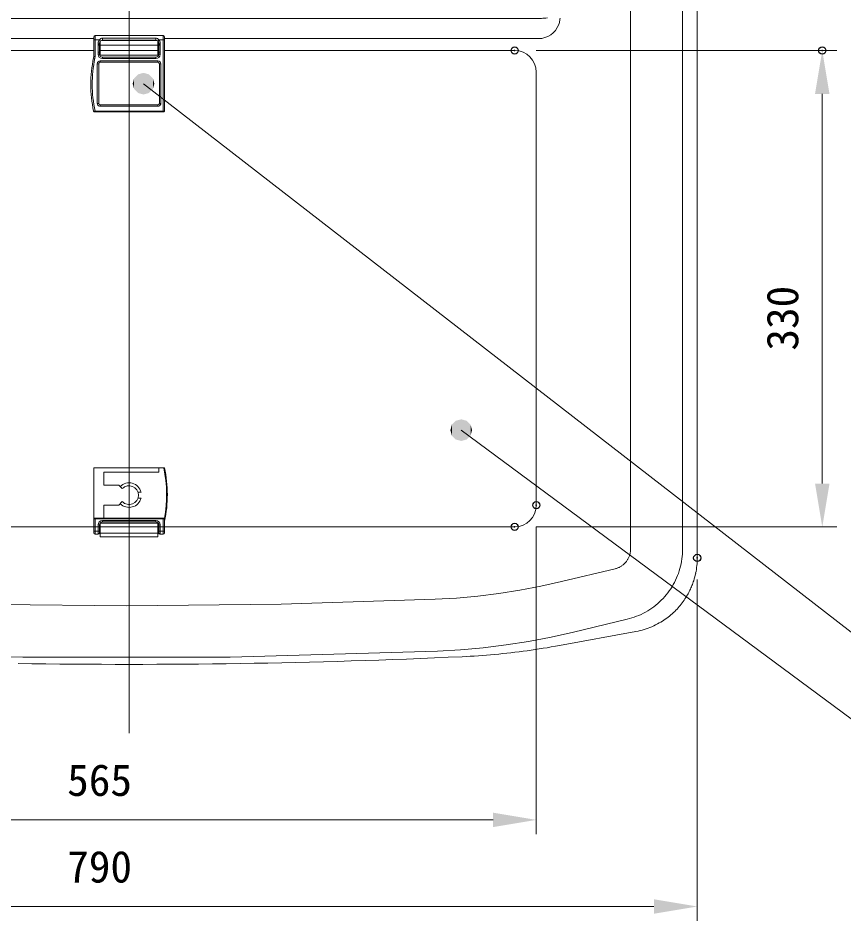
# Model space of a CAD drawing. Units: millimetres on the paper. Extents: x -203 to 203, y -143 to 143.
# Drawn here: x -27.7 to 29.5, y 43 to 105.5 of the extents above; entities that cross this region are included whole.
import ezdxf
from ezdxf.enums import TextEntityAlignment as Align

# ---------------------------------------------------------------- set-up
doc = ezdxf.new("R2010")
doc.units = ezdxf.units.MM
doc.header["$PDMODE"] = 32
doc.header["$PDSIZE"] = 0.5
for name, color, linetype, lineweight in [('0-1_DIMENSION_LINES$02_DIMENSI', 7, 'Continuous', 20), ('0-3_DIMENSION_LINES$03_LINES', 7, 'Continuous', 18), ('0-5_DIMENSION_LINES$01_CENTER_', 7, 'Continuous', 20), ('0-6_DIMENSION_LINES$04_SUB_LIN', 4, 'Continuous', 18)]:
    doc.layers.add(name, color=color, linetype=linetype, lineweight=lineweight)
doc.layers.add('0-2_DEFPOINTS', color=7, linetype='Continuous')
doc.styles.add('ＭＳ ゴシック', font='')
doc.styles.get('ＭＳ ゴシック').set_extended_font_data('MS Gothic')

# ---------------------------------------------------------------- blocks, each defined once
blk = doc.blocks.new('U80')
at = {"layer": '0-1_DIMENSION_LINES$02_DIMENSI', "color": 1}
for points in [[(1903, 1106.25), (1902.625, 1107.649), (1903, 1107.75)], [(1903, 1106.25), (1903, 1107.75), (1903.375, 1106.351)], [(1903.375, 1106.351), (1903, 1107.75), (1903.375, 1107.649)], [(1902.351, 1106.625), (1902.25, 1107), (1902.351, 1107.375)], [(1902.625, 1106.351), (1902.351, 1107.375), (1902.625, 1107.649)], [(1902.351, 1106.625), (1902.351, 1107.375), (1902.625, 1106.351)], [(1902.625, 1106.351), (1902.625, 1107.649), (1903, 1106.25)], [(1903.375, 1106.351), (1903.375, 1107.649), (1903.649, 1106.625)], [(1903.649, 1106.625), (1903.375, 1107.649), (1903.649, 1107.375)], [(1903.649, 1106.625), (1903.649, 1107.375), (1903.75, 1107)]]:
    blk.add_solid(points, dxfattribs=at)
blk = doc.blocks.new('D27')
at = {"layer": '0-1_DIMENSION_LINES$02_DIMENSI'}
for p, q in [((1851.8, 1100.296), (1851.8, 1079)), ((1908.2, 1100.296), (1908.2, 1079)), ((1905.2, 1080), (1854.8, 1080))]:
    blk.add_line(p, q, dxfattribs=at)
for points in [[(1854.8, 1080.5), (1854.8, 1079.5), (1851.8, 1080)], [(1905.2, 1079.5), (1905.2, 1080.5), (1908.2, 1080)]]:
    blk.add_solid(points, dxfattribs=at)
at = {"layer": '0-2_DEFPOINTS'}
for p in [(1851.8, 1101.796), (1908.2, 1101.796), (1851.8, 1080)]:
    blk.add_point(p, dxfattribs=at)
at = {"layer": '0-1_DIMENSION_LINES$02_DIMENSI', "style": 'ＭＳ ゴシック'}
blk.add_text('565', height=2.199, dxfattribs=at).set_placement((1875.714, 1081), align=Align.BOTTOM_LEFT)
blk = doc.blocks.new('D28')
at = {"layer": '0-1_DIMENSION_LINES$02_DIMENSI'}
for p, q in [((1840.659, 1096.647), (1840.659, 1073)), ((1919.344, 1096.647), (1919.344, 1073)), ((1916.344, 1074), (1843.659, 1074))]:
    blk.add_line(p, q, dxfattribs=at)
for points in [[(1843.659, 1074.5), (1843.659, 1073.5), (1840.659, 1074)], [(1916.344, 1073.5), (1916.344, 1074.5), (1919.344, 1074)]]:
    blk.add_solid(points, dxfattribs=at)
at = {"layer": '0-2_DEFPOINTS'}
for p in [(1840.659, 1098.147), (1919.344, 1098.147), (1840.659, 1074)]:
    blk.add_point(p, dxfattribs=at)
at = {"layer": '0-1_DIMENSION_LINES$02_DIMENSI', "style": 'ＭＳ ゴシック'}
blk.add_text('790', height=2.199, dxfattribs=at).set_placement((1875.716, 1075), align=Align.BOTTOM_LEFT)
blk = doc.blocks.new('U83')
at = {"layer": '0-1_DIMENSION_LINES$02_DIMENSI', "color": 1}
for points in [[(1880.625, 1130.351), (1880.351, 1131.375), (1880.625, 1131.649)], [(1881, 1130.25), (1880.625, 1131.649), (1881, 1131.75)], [(1880.625, 1130.351), (1880.625, 1131.649), (1881, 1130.25)], [(1881, 1130.25), (1881, 1131.75), (1881.375, 1130.351)], [(1881.375, 1130.351), (1881, 1131.75), (1881.375, 1131.649)], [(1881.375, 1130.351), (1881.375, 1131.649), (1881.649, 1130.625)], [(1881.649, 1130.625), (1881.375, 1131.649), (1881.649, 1131.375)], [(1880.351, 1130.625), (1880.25, 1131), (1880.351, 1131.375)], [(1880.351, 1130.625), (1880.351, 1131.375), (1880.625, 1130.351)], [(1881.649, 1130.625), (1881.649, 1131.375), (1881.75, 1131)]]:
    blk.add_solid(points, dxfattribs=at)
blk = doc.blocks.new('D29')
at = {"layer": '0-1_DIMENSION_LINES$02_DIMENSI'}
for p, q in [((1908.2, 1133.296), (1929, 1133.296)), ((1928, 1103.296), (1928, 1130.296)), ((1908.2, 1100.296), (1929, 1100.296))]:
    blk.add_line(p, q, dxfattribs=at)
for points in [[(1928.5, 1130.296), (1927.5, 1130.296), (1928, 1133.296)], [(1927.5, 1103.296), (1928.5, 1103.296), (1928, 1100.296)]]:
    blk.add_solid(points, dxfattribs=at)
at = {"layer": '0-2_DEFPOINTS'}
for p in [(1906.7, 1133.296), (1928, 1133.296), (1906.7, 1100.296)]:
    blk.add_point(p, dxfattribs=at)
at = {"layer": '0-1_DIMENSION_LINES$02_DIMENSI', "style": 'ＭＳ ゴシック'}
blk.add_text('330', height=2.199, rotation=90, dxfattribs=at).set_placement((1927, 1112.511), align=Align.BOTTOM_LEFT)

msp = doc.modelspace()

# ---------------------------------------------------------------- linework, layer by layer
at = {"layer": '0-1_DIMENSION_LINES$02_DIMENSI', "color": 1, "lineweight": 18}
for p, q in [((-19, 101), (30, 63)), ((3, 77), (30, 57))]:
    msp.add_line(p, q, dxfattribs=at)
at = {"layer": '0-3_DIMENSION_LINES$03_LINES'}
for p, q in [((-48.357, 104.12), (-22.45, 104.12)), ((-22.45, 104.037), (-22.45, 104.232)), ((-22.45, 102.885), (-22.45, 104.037)), ((-17.65, 104.332), (-22.35, 104.332)), ((-18.15, 104.015), (-21.85, 104.015)), ((-17.55, 104.232), (-17.55, 104.037)), ((-17.55, 104.12), (8.345, 104.12)), ((-17.55, 104.037), (-17.55, 99.102)), ((-22.45, 103.296), (-46.7, 103.296)), ((-22.05, 103.812), (-22.05, 103.704)), ((-22.05, 103.673), (-22.05, 103.704)), ((-22.05, 103.673), (-22.05, 103.182)), ((-17.95, 103.704), (-17.95, 103.812)), ((-17.95, 103.704), (-17.95, 103.673)), ((-17.95, 103.673), (-17.95, 103.182)), ((6.7, 103.296), (-17.55, 103.296)), ((-22.46, 102.783), (-22.45, 102.885)), ((-22.05, 103.174), (-22.05, 103.032)), ((-21.85, 102.832), (-18.15, 102.832)), ((-17.95, 103.032), (-17.95, 103.174)), ((8.2, 71.796), (8.2, 101.796)), ((-22.358, 99.052), (-22.409, 99.052)), ((-17.65, 99.052), (-22.358, 99.052)), ((-17.6, 99.052), (-17.65, 99.052)), ((-22.45, 70.846), (-22.45, 74.396)), ((-22.45, 74.396), (-17.95, 74.396)), ((-17.601, 74.396), (-17.95, 74.396)), ((-17.601, 74.396), (-17.55, 74.396)), ((-22.45, 69.996), (-22.45, 70.846)), ((-17.55, 70.846), (-17.55, 69.996)), ((6.7, 70.296), (-46.7, 70.296)), ((-22.05, 70.446), (-22.05, 69.996)), ((-22, 70.296), (-22, 70.546)), ((-18, 70.546), (-22, 70.546)), ((-22, 69.855), (-22, 70.296)), ((-18.15, 70.646), (-21.85, 70.646)), ((-18, 70.296), (-18, 70.546)), ((-18, 69.855), (-18, 70.296)), ((-22.45, 69.896), (-22.45, 69.996)), ((-22.141, 69.796), (-22.35, 69.796)), ((-22.05, 69.996), (-22.05, 69.91)), ((-22, 69.605), (-22, 69.855)), ((-22, 69.605), (-18, 69.605)), ((-18, 69.605), (-18, 69.855)), ((-17.65, 69.796), (-17.859, 69.796)), ((-17.55, 69.996), (-17.55, 69.896)), ((9.795, 62.077), (15.1, 63.052))]:
    msp.add_line(p, q, dxfattribs=at)
msp.add_lwpolyline([(-17.95, 69.91), (-17.95, 69.996), (-17.95, 70.446)], dxfattribs=at)
for centre, radius, start, end in [((296500.876, 110.782), 296481.535, 180.00006, 180.00824), ((8.345, 105.62), 1.5, 270, 339.51517), ((8.345, 105.62), 1.5, 270, 339.51517), ((8.345, 105.62), 1.5, 339.51637, 342.26213), ((8.347, 105.619), 1.498, 339.52579, 345.40827), ((8.344, 105.62), 1.501, 342.26174, 345.00432), ((8.345, 105.62), 1.5, 345.00393, 347.74957), ((8.339, 105.621), 1.506, 345.40466, 351.25647), ((8.347, 105.62), 1.498, 347.75252, 350.88832), ((8.343, 105.62), 1.503, 350.88774, 354.0135), ((8.346, 105.62), 1.499, 351.25286, 357.13292), ((8.342, 105.62), 1.503, 354.01292, 357.13791), ((-22.35, 104.232), 0.1, 90, 180), ((-21.847, 103.815), 0.203, 132.66998, 180.68653), ((-21.854, 103.82), 0.195, 88.96766, 132.31498), ((-18.147, 103.818), 0.197, 47.88322, 90.83331), ((-18.154, 103.814), 0.204, 359.47261, 47.17278), ((-17.65, 104.232), 0.1, 0, 90), ((6.7, 101.796), 1.5, 0, 90), ((-13.601, 100.942), 9.048, 168.26506, 191.79944), ((-21.85, 103.033), 0.2, 180.06201, 269.93842), ((-18.15, 103.033), 0.2, 270.06246, 359.93712), ((-22.409, 99.102), 0.05, 191.8233, 270), ((-17.6, 99.102), 0.05, 270, 0), ((-26.239, 72.521), 8.889, 348.08898, 12.17706), ((6.7, 71.796), 1.5, 270, 0), ((-21.85, 70.446), 0.2, 90, 180), ((-18.15, 70.446), 0.2, 0, 90), ((-22.35, 69.896), 0.1, 180, 270), ((-22.144, 69.893), 0.0973, 271.7352, 1.63797), ((-17.856, 69.893), 0.0973, 178.36305, 268.26379), ((-17.65, 69.896), 0.1, 270, 0), ((14.12, 68.157), 5.224, 348.17765, 354.0332), ((14.153, 68.154), 5.191, 354.03035, 359.92666), ((14.135, 68.153), 5.209, 342.30726, 348.18121), ((14.192, 68.136), 5.15, 338.30423, 342.30066), ((14.172, 68.144), 5.171, 330.34753, 334.32697), ((14.172, 68.144), 5.17, 334.32594, 338.30518), ((14.15, 68.155), 5.195, 320.61616, 325.48725), ((14.141, 68.161), 5.206, 325.48514, 330.34583), ((14.168, 68.144), 5.174, 310.29406, 315.69256), ((14.2, 68.112), 5.13, 315.69256, 320.6281), ((14.172, 68.132), 5.163, 299.53302, 304.94312), ((14.15, 68.165), 5.202, 304.92841, 310.29691), ((14.154, 68.164), 5.199, 280.48158, 286.83122), ((14.15, 68.179), 5.215, 286.82724, 293.1554), ((14.167, 68.141), 5.173, 293.15099, 299.53302), ((0.744, 111.35), 50.098, 277.82216, 280.40834), ((-19.996, 561.203), 500.428, 270.88003, 272.64067), ((0.76, 111.169), 49.916, 272.64044, 275.23604), ((0.745, 111.338), 50.086, 275.23572, 277.82248), ((-19.998, 561.313), 500.538, 269.11987, 270.88013)]:
    msp.add_arc(centre, radius, start, end, dxfattribs=at)
at = {"layer": '0-5_DIMENSION_LINES$01_CENTER_'}
msp.add_line((-20, 56), (-20, 128), dxfattribs=at)
at = {"layer": '0-6_DIMENSION_LINES$04_SUB_LIN'}
for p, q in [((14.727, 68.759), (14.727, 112)), ((18.327, 68.759), (18.327, 110.72)), ((-48.357, 105.524), (8.345, 105.524)), ((-22.35, 104.332), (-22.35, 104.039)), ((-22.35, 104.039), (-22.35, 102.886)), ((-22.35, 104.039), (-22.052, 104.039)), ((-22, 103.948), (-22, 103.662)), ((-18.104, 103.982), (-21.896, 103.982)), ((-21.85, 104.154), (-18.15, 104.154)), ((-21.85, 104.015), (-21.85, 104.154)), ((-21.85, 104.015), (-21.85, 103.982)), ((-18.15, 104.015), (-18.15, 104.154)), ((-18.15, 103.982), (-18.15, 104.015)), ((-18, 103.945), (-18, 103.662)), ((-17.948, 104.039), (-17.65, 104.039)), ((-17.65, 104.039), (-17.65, 104.332)), ((-17.65, 99.102), (-17.65, 104.039)), ((-22.15, 103.706), (-22.15, 103.815)), ((-22.149, 103.675), (-22.15, 103.706)), ((-22.15, 103.184), (-22.149, 103.675)), ((-22, 103.723), (-22.05, 103.723)), ((-22, 103.673), (-22.05, 103.673)), ((-22.045, 103.779), (-22, 103.761)), ((-22, 103.662), (-22, 103.296)), ((-18, 103.662), (-22, 103.662)), ((-22, 103.296), (-22, 102.982)), ((-18, 103.296), (-22, 103.296)), ((-18, 103.761), (-17.955, 103.779)), ((-17.95, 103.723), (-18, 103.723)), ((-17.95, 103.673), (-18, 103.673)), ((-18, 103.662), (-18, 103.296)), ((-17.85, 103.706), (-17.851, 103.675)), ((-17.851, 103.675), (-17.85, 103.184)), ((-17.85, 103.815), (-17.85, 103.706)), ((-22.35, 102.886), (-22.363, 102.764)), ((-22.15, 103.175), (-22.15, 103.184)), ((-22.15, 103.034), (-22.15, 103.175)), ((-22.05, 103.174), (-22.05, 103.182)), ((-22.05, 103.182), (-22, 103.182)), ((-22, 103.132), (-22.05, 103.132)), ((-22, 102.582), (-18, 102.582)), ((-22, 102.482), (-22, 102.582)), ((-21.85, 102.734), (-21.85, 102.832)), ((-18.15, 102.734), (-21.85, 102.734)), ((-18.15, 102.734), (-18.15, 102.832)), ((-18, 103.182), (-17.95, 103.182)), ((-17.95, 103.132), (-18, 103.132)), ((-18, 102.482), (-18, 102.582)), ((-17.95, 103.182), (-17.95, 103.174)), ((-17.85, 103.184), (-17.85, 103.175)), ((-17.85, 103.175), (-17.85, 103.034)), ((-22.2, 99.632), (-22.2, 102.382)), ((-22.1, 102.382), (-22.2, 102.382)), ((-18, 102.482), (-22, 102.482)), ((-17.9, 99.632), (-17.9, 102.382)), ((-17.8, 102.382), (-17.9, 102.382)), ((-17.8, 102.382), (-17.8, 99.632)), ((-22, 99.432), (-22, 99.532)), ((-22, 99.532), (-18, 99.532)), ((-18, 99.432), (-18, 99.532)), ((-17.8, 99.632), (-17.9, 99.632)), ((-22.458, 99.092), (-22.358, 99.102)), ((-22.358, 99.052), (-22.358, 99.102)), ((-22.358, 99.102), (-17.65, 99.102)), ((-18, 99.432), (-22, 99.432)), ((-17.65, 99.102), (-17.55, 99.102)), ((-17.65, 99.052), (-17.65, 99.102)), ((-21.75, 74.096), (-21.75, 73.196)), ((-17.95, 74.096), (-21.75, 74.096)), ((-17.95, 74.396), (-17.95, 74.096)), ((-21.75, 73.196), (-20.719, 73.196)), ((-20.719, 73.196), (-20.469, 72.946)), ((-19.381, 72.696), (-19.174, 72.696)), ((-20.469, 72.046), (-20.719, 71.796)), ((-19.174, 72.296), (-19.381, 72.296)), ((-21.75, 71.796), (-21.75, 70.896)), ((-20.719, 71.796), (-21.75, 71.796)), ((-22.35, 70.846), (-22.45, 70.846)), ((-22.4, 70.896), (-22.35, 70.896)), ((-22.35, 70.846), (-22.35, 70.896)), ((-22.35, 70.896), (-17.65, 70.896)), ((-22.35, 70.846), (-22.35, 69.996)), ((-21.85, 70.746), (-21.85, 70.646)), ((-21.85, 70.746), (-18.15, 70.746)), ((-18.15, 70.746), (-18.15, 70.646)), ((-17.65, 70.846), (-17.65, 70.896)), ((-17.65, 70.896), (-17.6, 70.896)), ((-17.55, 70.846), (-17.65, 70.846)), ((-17.541, 70.687), (-17.55, 70.688)), ((-22.15, 70.446), (-22.05, 70.446)), ((-18, 70.296), (-22, 70.296)), ((-17.85, 70.446), (-17.95, 70.446)), ((-22.35, 69.996), (-22.45, 69.996)), ((-22.35, 69.996), (-22.35, 69.796)), ((-22.05, 69.996), (-22.15, 69.996)), ((-22.15, 69.823), (-22.15, 69.996)), ((-22.05, 69.91), (-22.047, 69.896)), ((-18, 69.855), (-22, 69.855)), ((-17.953, 69.896), (-17.95, 69.91)), ((-17.85, 69.996), (-17.95, 69.996)), ((-17.85, 69.996), (-17.85, 69.823)), ((-17.55, 69.996), (-17.65, 69.996)), ((-17.65, 69.796), (-17.65, 69.996)), ((14.591, 68.156), (14.611, 68.2)), ((14.611, 68.2), (14.629, 68.244)), ((14.629, 68.244), (14.646, 68.289)), ((14.646, 68.289), (14.661, 68.334)), ((14.661, 68.334), (14.675, 68.38)), ((14.675, 68.38), (14.687, 68.426)), ((14.687, 68.426), (14.698, 68.473)), ((14.698, 68.473), (14.707, 68.52)), ((14.707, 68.52), (14.714, 68.568)), ((14.714, 68.568), (14.72, 68.615)), ((14.72, 68.615), (14.724, 68.663)), ((14.724, 68.663), (14.726, 68.711)), ((14.726, 68.711), (14.727, 68.759)), ((18.28, 68.076), (18.301, 68.246)), ((18.301, 68.246), (18.315, 68.417)), ((18.315, 68.417), (18.324, 68.588)), ((18.324, 68.588), (18.327, 68.759)), ((14.01, 67.536), (14.051, 67.561)), ((14.051, 67.561), (14.092, 67.586)), ((14.092, 67.586), (14.132, 67.613)), ((14.132, 67.613), (14.17, 67.641)), ((14.17, 67.641), (14.208, 67.671)), ((14.208, 67.671), (14.245, 67.701)), ((14.245, 67.701), (14.28, 67.733)), ((14.28, 67.733), (14.315, 67.767)), ((14.315, 67.767), (14.348, 67.801)), ((14.348, 67.801), (14.38, 67.837)), ((14.38, 67.837), (14.411, 67.873)), ((14.411, 67.873), (14.441, 67.911)), ((14.441, 67.911), (14.469, 67.949)), ((14.469, 67.949), (14.497, 67.989)), ((14.497, 67.989), (14.522, 68.03)), ((14.522, 68.03), (14.546, 68.071)), ((14.546, 68.071), (14.569, 68.113)), ((14.569, 68.113), (14.591, 68.156)), ((18.141, 67.406), (18.184, 67.572)), ((18.184, 67.572), (18.222, 67.739)), ((18.222, 67.739), (18.254, 67.907)), ((18.254, 67.907), (18.28, 68.076)), ((9.938, 66.505), (13.654, 67.397)), ((13.654, 67.397), (13.7, 67.409)), ((13.7, 67.409), (13.746, 67.423)), ((13.746, 67.423), (13.792, 67.438)), ((13.792, 67.438), (13.837, 67.455)), ((13.837, 67.455), (13.881, 67.473)), ((13.881, 67.473), (13.925, 67.493)), ((13.925, 67.493), (13.968, 67.514)), ((13.968, 67.514), (14.01, 67.536)), ((17.977, 66.92), (18.037, 67.08)), ((18.037, 67.08), (18.092, 67.242)), ((18.092, 67.242), (18.141, 67.406)), ((8.501, 66.185), (9.938, 66.505)), ((17.595, 66.155), (17.682, 66.302)), ((17.682, 66.302), (17.764, 66.453)), ((17.764, 66.453), (17.84, 66.606)), ((17.84, 66.606), (17.911, 66.762)), ((17.911, 66.762), (17.977, 66.92)), ((4.14, 65.502), (5.601, 65.683)), ((5.601, 65.683), (7.055, 65.911)), ((7.055, 65.911), (8.501, 66.185)), ((17.2, 65.596), (17.306, 65.731)), ((17.306, 65.731), (17.407, 65.869)), ((17.407, 65.869), (17.504, 66.01)), ((17.504, 66.01), (17.595, 66.155)), ((-9.48, 64.935), (1.205, 65.281)), ((1.205, 65.281), (2.674, 65.368)), ((2.674, 65.368), (4.14, 65.502)), ((16.605, 64.983), (16.732, 65.097)), ((16.732, 65.097), (16.855, 65.216)), ((16.855, 65.216), (16.974, 65.339)), ((16.974, 65.339), (17.089, 65.466)), ((17.089, 65.466), (17.2, 65.596)), ((-30.866, 64.935), (-20.173, 64.82)), ((-20.173, 64.82), (-9.48, 64.935)), ((15.765, 64.394), (15.913, 64.48)), ((15.913, 64.48), (16.058, 64.571)), ((16.058, 64.571), (16.2, 64.667)), ((16.2, 64.667), (16.339, 64.767)), ((16.339, 64.767), (16.473, 64.873)), ((16.473, 64.873), (16.605, 64.983)), ((10.778, 63.005), (14.494, 63.897)), ((14.494, 63.897), (14.66, 63.94)), ((14.66, 63.94), (14.824, 63.988)), ((14.824, 63.988), (14.986, 64.042)), ((14.986, 64.042), (15.147, 64.102)), ((15.147, 64.102), (15.305, 64.167)), ((15.305, 64.167), (15.461, 64.237)), ((15.461, 64.237), (15.615, 64.313)), ((15.615, 64.313), (15.765, 64.394)), ((7.669, 62.363), (9.229, 62.659)), ((9.229, 62.659), (10.778, 63.005)), ((2.944, 61.778), (4.525, 61.923)), ((4.525, 61.923), (6.101, 62.118)), ((6.101, 62.118), (7.669, 62.363)), ((-41.706, 61.684), (-27.353, 61.271)), ((-12.993, 61.271), (1.36, 61.684)), ((1.36, 61.684), (2.944, 61.778)), ((-27.353, 61.271), (-12.993, 61.271))]:
    msp.add_line(p, q, dxfattribs=at)
for points in [[(-18, 103.296), (-18, 102.982), (-22, 102.982)], [(-22.1, 102.382), (-22.1, 99.632), (-22.2, 99.632)], [(-17.85, 70.446), (-17.85, 69.996), (-17.65, 69.996), (-17.65, 70.846), (-22.35, 70.846)], [(-22.35, 69.996), (-22.15, 69.996), (-22.15, 70.446)], [(-17.692, 69.796), (-17.687, 69.791), (-17.687, 69.796)]]:
    msp.add_lwpolyline(points, dxfattribs=at)
for centre, radius, start, end in [((8.347, 112.773), 7.249, 269.98575, 271.61719), ((8.365, 112.12), 6.596, 271.61693, 273.41005), ((8.399, 111.565), 6.04, 273.40987, 275.36778), ((-22.375, 102.923), 1.116, 88.71645, 93.85293), ((-21.851, 103.818), 0.299, 132.21081, 180.61693), ((-21.84, 103.901), 0.253, 92.21022, 146.92415), ((-23.655, 102.533), 2.199, 40.58224, 43.20941), ((-21.85, 103.736), 0.2, 138.59038, 180), ((-18.16, 103.901), 0.253, 33.0657, 87.79921), ((-16.338, 102.527), 2.208, 136.79607, 139.41228), ((-18.145, 103.74), 0.195, 0.0699, 41.925), ((-18.15, 103.817), 0.3, 359.53286, 47.63939), ((-17.625, 102.923), 1.116, 86.14697, 91.28357), ((-22.125, 102.639), 1.175, 86.34094, 91.21768), ((-22.125, 102.501), 1.205, 86.43177, 91.18829), ((-22.131, 102.154), 1.521, 86.93927, 90.68662), ((-17.875, 102.639), 1.175, 88.78219, 93.65926), ((-17.875, 102.501), 1.205, 88.81158, 93.56843), ((-17.869, 102.154), 1.521, 89.31329, 93.06089), ((-13.592, 100.943), 8.958, 168.27194, 191.85892), ((-22.71, 101.219), 1.583, 77.34081, 80.94869), ((-22.375, 101.386), 1.501, 89.04578, 92.86475), ((-22, 102.382), 0.2, 90, 180), ((-22.126, 101.775), 1.41, 86.92718, 90.99316), ((-22.125, 101.794), 1.382, 86.88763, 91.03626), ((-22.125, 101.597), 1.438, 87.00852, 90.99559), ((-21.85, 103.034), 0.3, 180.04777, 269.92378), ((-18.15, 103.034), 0.3, 270.07677, 359.95226), ((-18, 102.382), 0.2, 0, 90), ((-17.874, 101.775), 1.409, 89.00653, 93.07312), ((-17.875, 101.794), 1.381, 88.96363, 93.11255), ((-17.875, 101.597), 1.437, 89.0043, 92.99164), ((-22, 102.382), 0.1, 90, 180), ((-18, 102.382), 0.1, 0, 90), ((-22, 99.632), 0.2, 180, 203.57818), ((-22, 99.632), 0.2, 203.57818, 270), ((-22, 99.632), 0.1, 180, 270), ((-18, 99.632), 0.1, 270, 0), ((-18, 99.632), 0.2, 270, 336.42182), ((-18, 99.632), 0.2, 336.42182, 0), ((-26.239, 72.521), 8.839, 349.22956, 12.247), ((-20, 72.496), 0.85, 13.60896, 135.90763), ((-20, 72.496), 0.65, 223.81306, 136.18694), ((-20, 72.496), 0.85, 224.09237, 346.39104), ((-22.4, 70.846), 0.05, 90, 180), ((-21.85, 70.446), 0.3, 90, 180), ((-18.15, 70.446), 0.3, 0, 90), ((-17.6, 70.846), 0.05, 0, 90), ((-17.15, 70.604), 0.4, 168.08898, 180), ((-22.129, 69.815), 0.0225, 159.06755, 236.44353), ((-22.144, 69.917), 0.094, 266.18762, 355.59822), ((-17.856, 69.917), 0.094, 184.39994, 273.81252), ((-17.871, 69.815), 0.0225, 303.55647, 20.93245)]:
    msp.add_arc(centre, radius, start, end, dxfattribs=at)

# ---------------------------------------------------------------- block references
at = {"layer": '0-1_DIMENSION_LINES$02_DIMENSI'}
for name in ['D29', 'U83', 'U80', 'D27', 'D28']:
    msp.add_blockref(name, (-1900, -1030), dxfattribs=at)

doc.saveas('drawing.dxf')
